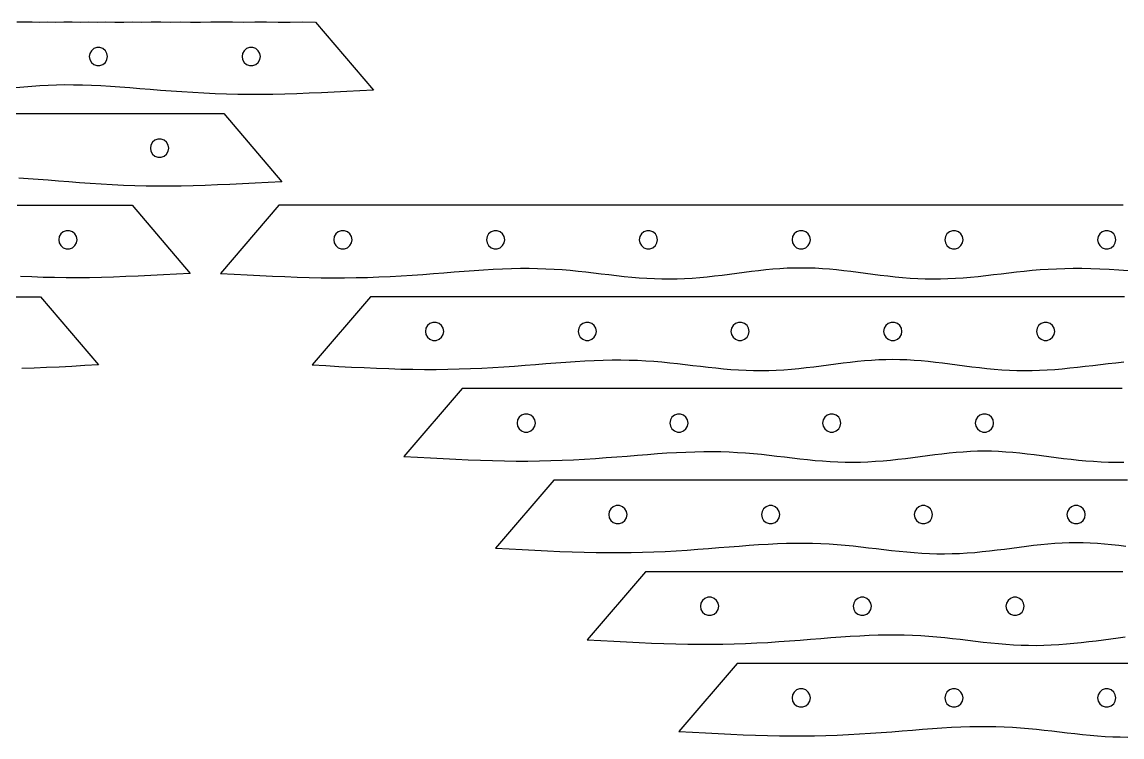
# Model space of a CAD drawing. Header units: metres. Extents: x 28 to 1492, y 12 to 1398.
# Drawn here: x 895 to 1255, y 12.2 to 246.3 of the extents above; entities that cross this region are included whole.
import ezdxf

# ---------------------------------------------------------------- set-up
doc = ezdxf.new("R2010")
doc.units = ezdxf.units.M

msp = doc.modelspace()

# ---------------------------------------------------------------- linework, layer by layer
for points in [[(893.3, 246.31), (895.79, 246.31), (898.32, 246.31), (900.87, 246.3), (903.46, 246.31), (906.07, 246.3), (908.72, 246.31), (911.4, 246.31), (914.11, 246.3), (916.87, 246.31), (919.66, 246.3), (922.49, 246.31), (925.36, 246.3), (928.28, 246.3), (931.24, 246.31), (934.25, 246.3), (937.31, 246.31), (940.43, 246.31), (943.59, 246.3), (946.82, 246.31), (950.1, 246.3), (953.44, 246.3), (956.85, 246.31), (960.33, 246.31), (963.88, 246.31), (967.5, 246.3), (971.2, 246.31), (974.98, 246.31), (978.85, 246.3), (982.8, 246.3), (986.85, 246.31), (991, 246.3), (1010, 224)], [(923, 235), (922.81, 236.02), (922.29, 236.92), (921.5, 237.59), (920.52, 237.95), (919.48, 237.95), (918.51, 237.59), (917.71, 236.92), (917.19, 236.02), (917, 235), (917.19, 233.98), (917.71, 233.08), (918.5, 232.41), (919.48, 232.05), (920.52, 232.05), (921.5, 232.41), (922.29, 233.08), (922.81, 233.98), (923, 235)], [(973, 235), (972.81, 236.02), (972.29, 236.92), (971.5, 237.59), (970.52, 237.95), (969.48, 237.95), (968.51, 237.59), (967.71, 236.92), (967.19, 236.02), (967, 235), (967.19, 233.98), (967.71, 233.08), (968.5, 232.41), (969.48, 232.05), (970.52, 232.05), (971.5, 232.41), (972.29, 233.08), (972.81, 233.98), (973, 235)], [(1010, 224), (1005.61, 223.78), (1001.33, 223.55), (997.13, 223.33), (993.01, 223.13), (988.95, 222.95), (984.95, 222.8), (981.01, 222.68), (977.11, 222.59), (973.25, 222.55), (969.43, 222.55), (965.65, 222.6), (961.91, 222.69), (958.2, 222.82), (954.54, 222.98), (950.92, 223.18), (947.35, 223.41), (943.83, 223.66), (940.36, 223.93), (936.95, 224.2), (933.59, 224.47), (930.3, 224.73), (927.07, 224.97), (923.91, 225.19), (920.81, 225.37), (917.77, 225.51), (914.8, 225.62), (911.9, 225.67), (909.05, 225.68), (906.26, 225.63), (903.52, 225.54), (900.83, 225.4), (898.18, 225.22), (895.57, 225), (892.99, 224.75)], [(892.49, 216.31), (895.36, 216.3), (898.28, 216.3), (901.24, 216.31), (904.25, 216.3), (907.31, 216.31), (910.43, 216.31), (913.59, 216.3), (916.82, 216.31), (920.1, 216.3), (923.44, 216.3), (926.85, 216.31), (930.33, 216.31), (933.88, 216.31), (937.5, 216.3), (941.2, 216.31), (944.98, 216.31), (948.85, 216.3), (952.8, 216.3), (956.85, 216.31), (961, 216.3), (980, 194)], [(943, 205), (942.81, 206.02), (942.29, 206.92), (941.5, 207.59), (940.52, 207.95), (939.48, 207.95), (938.51, 207.59), (937.71, 206.92), (937.19, 206.02), (937, 205), (937.19, 203.98), (937.71, 203.08), (938.5, 202.41), (939.48, 202.05), (940.52, 202.05), (941.5, 202.41), (942.29, 203.08), (942.81, 203.98), (943, 205)], [(980, 194), (975.61, 193.78), (971.33, 193.55), (967.13, 193.33), (963.01, 193.13), (958.95, 192.95), (954.95, 192.8), (951.01, 192.68), (947.11, 192.59), (943.25, 192.55), (939.43, 192.55), (935.65, 192.6), (931.91, 192.69), (928.2, 192.82), (924.54, 192.98), (920.92, 193.18), (917.35, 193.41), (913.83, 193.66), (910.36, 193.93), (906.95, 194.2), (903.59, 194.47), (900.3, 194.73), (897.07, 194.97), (893.91, 195.19)], [(893.44, 186.3), (896.85, 186.31), (900.33, 186.31), (903.88, 186.31), (907.5, 186.3), (911.2, 186.31), (914.98, 186.31), (918.85, 186.3), (922.8, 186.3), (926.85, 186.31), (931, 186.3), (950, 164)], [(1255.36, 186.31), (1252.49, 186.31), (1249.66, 186.31), (1246.87, 186.31), (1244.11, 186.31), (1241.4, 186.3), (1238.72, 186.3), (1236.07, 186.31), (1233.46, 186.31), (1230.87, 186.31), (1228.32, 186.31), (1225.79, 186.31), (1223.3, 186.31), (1220.83, 186.31), (1218.38, 186.31), (1215.96, 186.31), (1213.56, 186.3), (1211.18, 186.31), (1208.82, 186.31), (1206.49, 186.31), (1204.17, 186.3), (1201.87, 186.31), (1199.58, 186.3), (1197.32, 186.31), (1195.07, 186.31), (1192.83, 186.31), (1190.6, 186.31), (1188.39, 186.3), (1186.2, 186.31), (1184.01, 186.31), (1181.83, 186.31), (1179.67, 186.3), (1177.51, 186.31), (1175.36, 186.31), (1173.22, 186.31), (1171.09, 186.3), (1168.96, 186.3), (1166.84, 186.31), (1164.72, 186.31), (1162.61, 186.31), (1160.5, 186.3), (1158.4, 186.3), (1156.29, 186.31), (1154.19, 186.31), (1152.09, 186.31), (1150, 186.3), (1147.91, 186.31), (1145.81, 186.31), (1143.71, 186.3), (1141.6, 186.3), (1139.5, 186.3), (1137.39, 186.31), (1135.28, 186.31), (1133.16, 186.31), (1131.04, 186.3), (1128.91, 186.3), (1126.78, 186.31), (1124.64, 186.31), (1122.49, 186.31), (1120.33, 186.31), (1118.17, 186.31), (1115.99, 186.3), (1113.8, 186.31), (1111.61, 186.31), (1109.4, 186.31), (1107.17, 186.3), (1104.93, 186.31), (1102.68, 186.3), (1100.42, 186.3), (1098.13, 186.31), (1095.83, 186.31), (1093.51, 186.31), (1091.18, 186.3), (1088.82, 186.31), (1086.44, 186.31), (1084.04, 186.31), (1081.62, 186.31), (1079.17, 186.31), (1076.7, 186.31), (1074.21, 186.31), (1071.68, 186.31), (1069.13, 186.3), (1066.54, 186.31), (1063.93, 186.3), (1061.28, 186.31), (1058.6, 186.31), (1055.89, 186.3), (1053.13, 186.31), (1050.34, 186.3), (1047.51, 186.31), (1044.64, 186.3), (1041.72, 186.3), (1038.76, 186.31), (1035.75, 186.3), (1032.69, 186.31), (1029.57, 186.31), (1026.41, 186.3), (1023.18, 186.31), (1019.9, 186.3), (1016.56, 186.3), (1013.15, 186.31), (1009.67, 186.31), (1006.12, 186.31), (1002.5, 186.3), (998.8, 186.31), (995.02, 186.31), (991.15, 186.3), (987.2, 186.3), (983.15, 186.31), (979, 186.3), (960, 164)], [(913, 175), (912.81, 176.02), (912.29, 176.92), (911.5, 177.59), (910.52, 177.95), (909.48, 177.95), (908.51, 177.59), (907.71, 176.92), (907.19, 176.02), (907, 175), (907.19, 173.98), (907.71, 173.08), (908.5, 172.41), (909.48, 172.05), (910.52, 172.05), (911.5, 172.41), (912.29, 173.08), (912.81, 173.98), (913, 175)], [(1003, 175), (1002.81, 176.02), (1002.29, 176.92), (1001.5, 177.59), (1000.52, 177.95), (999.48, 177.95), (998.51, 177.59), (997.71, 176.92), (997.19, 176.02), (997, 175), (997.19, 173.98), (997.71, 173.08), (998.5, 172.41), (999.48, 172.05), (1000.52, 172.05), (1001.5, 172.41), (1002.29, 173.08), (1002.81, 173.98), (1003, 175)], [(1053, 175), (1052.81, 176.02), (1052.29, 176.92), (1051.5, 177.59), (1050.52, 177.95), (1049.48, 177.95), (1048.51, 177.59), (1047.71, 176.92), (1047.19, 176.02), (1047, 175), (1047.19, 173.98), (1047.71, 173.08), (1048.5, 172.41), (1049.48, 172.05), (1050.52, 172.05), (1051.5, 172.41), (1052.29, 173.08), (1052.81, 173.98), (1053, 175)], [(1103, 175), (1102.81, 176.02), (1102.29, 176.92), (1101.5, 177.59), (1100.52, 177.95), (1099.48, 177.95), (1098.51, 177.59), (1097.71, 176.92), (1097.19, 176.02), (1097, 175), (1097.19, 173.98), (1097.71, 173.08), (1098.5, 172.41), (1099.48, 172.05), (1100.52, 172.05), (1101.5, 172.41), (1102.29, 173.08), (1102.81, 173.98), (1103, 175)], [(1153, 175), (1152.81, 176.02), (1152.29, 176.92), (1151.5, 177.59), (1150.52, 177.95), (1149.48, 177.95), (1148.51, 177.59), (1147.71, 176.92), (1147.19, 176.02), (1147, 175), (1147.19, 173.98), (1147.71, 173.08), (1148.5, 172.41), (1149.48, 172.05), (1150.52, 172.05), (1151.5, 172.41), (1152.29, 173.08), (1152.81, 173.98), (1153, 175)], [(1203, 175), (1202.81, 176.02), (1202.29, 176.92), (1201.5, 177.59), (1200.52, 177.95), (1199.48, 177.95), (1198.51, 177.59), (1197.71, 176.92), (1197.19, 176.02), (1197, 175), (1197.19, 173.98), (1197.71, 173.08), (1198.5, 172.41), (1199.48, 172.05), (1200.52, 172.05), (1201.5, 172.41), (1202.29, 173.08), (1202.81, 173.98), (1203, 175)], [(1253, 175), (1252.81, 176.02), (1252.29, 176.92), (1251.5, 177.59), (1250.52, 177.95), (1249.48, 177.95), (1248.51, 177.59), (1247.71, 176.92), (1247.19, 176.02), (1247, 175), (1247.19, 173.98), (1247.71, 173.08), (1248.5, 172.41), (1249.48, 172.05), (1250.52, 172.05), (1251.5, 172.41), (1252.29, 173.08), (1252.81, 173.98), (1253, 175)], [(960, 164), (964.39, 163.78), (968.67, 163.55), (972.87, 163.33), (976.99, 163.13), (981.05, 162.95), (985.05, 162.8), (988.99, 162.68), (992.89, 162.59), (996.75, 162.55), (1000.57, 162.55), (1004.35, 162.6), (1008.09, 162.69), (1011.8, 162.82), (1015.46, 162.98), (1019.08, 163.18), (1022.65, 163.41), (1026.17, 163.66), (1029.64, 163.93), (1033.05, 164.2), (1036.41, 164.47), (1039.7, 164.73), (1042.93, 164.97), (1046.09, 165.19), (1049.19, 165.37), (1052.23, 165.51), (1055.2, 165.62), (1058.1, 165.67), (1060.95, 165.68), (1063.74, 165.63), (1066.48, 165.54), (1069.17, 165.4), (1071.82, 165.22), (1074.43, 165), (1077.01, 164.75), (1079.56, 164.47), (1082.08, 164.18), (1084.6, 163.88), (1087.09, 163.58), (1089.58, 163.29), (1092.06, 163.02), (1094.54, 162.77), (1097.02, 162.57), (1099.49, 162.4), (1101.97, 162.28), (1104.45, 162.21), (1106.92, 162.19), (1109.4, 162.23), (1111.87, 162.32), (1114.34, 162.46), (1116.8, 162.65), (1119.25, 162.88), (1121.69, 163.14), (1124.12, 163.43), (1126.54, 163.73), (1128.94, 164.05), (1131.33, 164.37), (1133.7, 164.67), (1136.06, 164.96), (1138.41, 165.22), (1140.74, 165.44), (1143.07, 165.62), (1145.38, 165.76), (1147.7, 165.84), (1150, 165.86), (1152.3, 165.84), (1154.62, 165.76), (1156.93, 165.62), (1159.26, 165.44), (1161.59, 165.22), (1163.94, 164.96), (1166.3, 164.67), (1168.67, 164.37), (1171.06, 164.05), (1173.46, 163.73), (1175.88, 163.43), (1178.31, 163.14), (1180.75, 162.88), (1183.2, 162.65), (1185.66, 162.46), (1188.13, 162.32), (1190.6, 162.23), (1193.08, 162.19), (1195.55, 162.21), (1198.03, 162.28), (1200.51, 162.4), (1202.98, 162.57), (1205.46, 162.77), (1207.94, 163.02), (1210.42, 163.29), (1212.91, 163.58), (1215.4, 163.88), (1217.92, 164.18), (1220.44, 164.47), (1222.99, 164.75), (1225.57, 165), (1228.18, 165.22), (1230.83, 165.4), (1233.52, 165.54), (1236.26, 165.63), (1239.05, 165.68), (1241.9, 165.67), (1244.8, 165.62), (1247.77, 165.51), (1250.81, 165.37), (1253.91, 165.19), (1257.07, 164.97)], [(950, 164), (945.61, 163.78), (941.33, 163.55), (937.13, 163.33), (933.01, 163.13), (928.95, 162.95), (924.95, 162.8), (921.01, 162.68), (917.11, 162.59), (913.25, 162.55), (909.43, 162.55), (905.65, 162.6), (901.91, 162.69), (898.2, 162.82), (894.54, 162.98)], [(892.8, 156.3), (896.85, 156.31), (901, 156.3), (920, 134)], [(1255.79, 156.31), (1253.3, 156.31), (1250.83, 156.31), (1248.38, 156.31), (1245.96, 156.31), (1243.56, 156.3), (1241.18, 156.31), (1238.82, 156.31), (1236.49, 156.31), (1234.17, 156.3), (1231.87, 156.31), (1229.58, 156.3), (1227.32, 156.31), (1225.07, 156.31), (1222.83, 156.31), (1220.6, 156.31), (1218.39, 156.3), (1216.2, 156.31), (1214.01, 156.31), (1211.83, 156.31), (1209.67, 156.3), (1207.51, 156.31), (1205.36, 156.31), (1203.22, 156.31), (1201.09, 156.3), (1198.96, 156.3), (1196.84, 156.31), (1194.72, 156.31), (1192.61, 156.31), (1190.5, 156.3), (1188.4, 156.3), (1186.29, 156.31), (1184.19, 156.31), (1182.09, 156.31), (1180, 156.3), (1177.91, 156.31), (1175.81, 156.31), (1173.71, 156.3), (1171.6, 156.3), (1169.5, 156.3), (1167.39, 156.31), (1165.28, 156.31), (1163.16, 156.31), (1161.04, 156.3), (1158.91, 156.3), (1156.78, 156.31), (1154.64, 156.31), (1152.49, 156.31), (1150.33, 156.31), (1148.17, 156.31), (1145.99, 156.3), (1143.8, 156.31), (1141.61, 156.31), (1139.4, 156.31), (1137.17, 156.3), (1134.93, 156.31), (1132.68, 156.3), (1130.42, 156.3), (1128.13, 156.31), (1125.83, 156.31), (1123.51, 156.31), (1121.18, 156.3), (1118.82, 156.31), (1116.44, 156.31), (1114.04, 156.31), (1111.62, 156.31), (1109.17, 156.31), (1106.7, 156.31), (1104.21, 156.31), (1101.68, 156.31), (1099.13, 156.3), (1096.54, 156.31), (1093.93, 156.3), (1091.28, 156.31), (1088.6, 156.31), (1085.89, 156.3), (1083.13, 156.31), (1080.34, 156.3), (1077.51, 156.31), (1074.64, 156.3), (1071.72, 156.3), (1068.76, 156.31), (1065.75, 156.3), (1062.69, 156.31), (1059.57, 156.31), (1056.41, 156.3), (1053.18, 156.31), (1049.9, 156.3), (1046.56, 156.3), (1043.15, 156.31), (1039.67, 156.31), (1036.12, 156.31), (1032.5, 156.3), (1028.8, 156.31), (1025.02, 156.31), (1021.15, 156.3), (1017.2, 156.3), (1013.15, 156.31), (1009, 156.3), (990, 134)], [(1033, 145), (1032.81, 146.02), (1032.29, 146.92), (1031.5, 147.59), (1030.52, 147.95), (1029.48, 147.95), (1028.51, 147.59), (1027.71, 146.92), (1027.19, 146.02), (1027, 145), (1027.19, 143.98), (1027.71, 143.08), (1028.5, 142.41), (1029.48, 142.05), (1030.52, 142.05), (1031.5, 142.41), (1032.29, 143.08), (1032.81, 143.98), (1033, 145)], [(1083, 145), (1082.81, 146.02), (1082.29, 146.92), (1081.5, 147.59), (1080.52, 147.95), (1079.48, 147.95), (1078.51, 147.59), (1077.71, 146.92), (1077.19, 146.02), (1077, 145), (1077.19, 143.98), (1077.71, 143.08), (1078.5, 142.41), (1079.48, 142.05), (1080.52, 142.05), (1081.5, 142.41), (1082.29, 143.08), (1082.81, 143.98), (1083, 145)], [(1133, 145), (1132.81, 146.02), (1132.29, 146.92), (1131.5, 147.59), (1130.52, 147.95), (1129.48, 147.95), (1128.51, 147.59), (1127.71, 146.92), (1127.19, 146.02), (1127, 145), (1127.19, 143.98), (1127.71, 143.08), (1128.5, 142.41), (1129.48, 142.05), (1130.52, 142.05), (1131.5, 142.41), (1132.29, 143.08), (1132.81, 143.98), (1133, 145)], [(1183, 145), (1182.81, 146.02), (1182.29, 146.92), (1181.5, 147.59), (1180.52, 147.95), (1179.48, 147.95), (1178.51, 147.59), (1177.71, 146.92), (1177.19, 146.02), (1177, 145), (1177.19, 143.98), (1177.71, 143.08), (1178.5, 142.41), (1179.48, 142.05), (1180.52, 142.05), (1181.5, 142.41), (1182.29, 143.08), (1182.81, 143.98), (1183, 145)], [(1233, 145), (1232.81, 146.02), (1232.29, 146.92), (1231.5, 147.59), (1230.52, 147.95), (1229.48, 147.95), (1228.51, 147.59), (1227.71, 146.92), (1227.19, 146.02), (1227, 145), (1227.19, 143.98), (1227.71, 143.08), (1228.5, 142.41), (1229.48, 142.05), (1230.52, 142.05), (1231.5, 142.41), (1232.29, 143.08), (1232.81, 143.98), (1233, 145)], [(920, 134), (915.61, 133.78), (911.33, 133.55), (907.13, 133.33), (903.01, 133.13), (898.95, 132.95), (894.95, 132.8)], [(990, 134), (994.39, 133.78), (998.67, 133.55), (1002.87, 133.33), (1006.99, 133.13), (1011.05, 132.95), (1015.05, 132.8), (1018.99, 132.68), (1022.89, 132.59), (1026.75, 132.55), (1030.57, 132.55), (1034.35, 132.6), (1038.09, 132.69), (1041.8, 132.82), (1045.46, 132.98), (1049.08, 133.18), (1052.65, 133.41), (1056.17, 133.66), (1059.64, 133.93), (1063.05, 134.2), (1066.41, 134.47), (1069.7, 134.73), (1072.93, 134.97), (1076.09, 135.19), (1079.19, 135.37), (1082.23, 135.51), (1085.2, 135.62), (1088.1, 135.67), (1090.95, 135.68), (1093.74, 135.63), (1096.48, 135.54), (1099.17, 135.4), (1101.82, 135.22), (1104.43, 135), (1107.01, 134.75), (1109.56, 134.47), (1112.08, 134.18), (1114.6, 133.88), (1117.09, 133.58), (1119.58, 133.29), (1122.06, 133.02), (1124.54, 132.77), (1127.02, 132.57), (1129.49, 132.4), (1131.97, 132.28), (1134.45, 132.21), (1136.92, 132.19), (1139.4, 132.23), (1141.87, 132.32), (1144.34, 132.46), (1146.8, 132.65), (1149.25, 132.88), (1151.69, 133.14), (1154.12, 133.43), (1156.54, 133.73), (1158.94, 134.05), (1161.33, 134.37), (1163.7, 134.67), (1166.06, 134.96), (1168.41, 135.22), (1170.74, 135.44), (1173.07, 135.62), (1175.38, 135.76), (1177.7, 135.84), (1180, 135.86), (1182.3, 135.84), (1184.62, 135.76), (1186.93, 135.62), (1189.26, 135.44), (1191.59, 135.22), (1193.94, 134.96), (1196.3, 134.67), (1198.67, 134.37), (1201.06, 134.05), (1203.46, 133.73), (1205.88, 133.43), (1208.31, 133.14), (1210.75, 132.88), (1213.2, 132.65), (1215.66, 132.46), (1218.13, 132.32), (1220.6, 132.23), (1223.08, 132.19), (1225.55, 132.21), (1228.03, 132.28), (1230.51, 132.4), (1232.98, 132.57), (1235.46, 132.77), (1237.94, 133.02), (1240.42, 133.29), (1242.91, 133.58), (1245.4, 133.88), (1247.92, 134.18), (1250.44, 134.47), (1252.99, 134.75), (1255.57, 135)], [(1255.07, 126.31), (1252.83, 126.31), (1250.6, 126.31), (1248.39, 126.3), (1246.2, 126.31), (1244.01, 126.31), (1241.83, 126.31), (1239.67, 126.3), (1237.51, 126.31), (1235.36, 126.31), (1233.22, 126.31), (1231.09, 126.3), (1228.96, 126.3), (1226.84, 126.31), (1224.72, 126.31), (1222.61, 126.31), (1220.5, 126.3), (1218.4, 126.3), (1216.29, 126.31), (1214.19, 126.31), (1212.09, 126.31), (1210, 126.3), (1207.91, 126.31), (1205.81, 126.31), (1203.71, 126.3), (1201.6, 126.3), (1199.5, 126.3), (1197.39, 126.31), (1195.28, 126.31), (1193.16, 126.31), (1191.04, 126.3), (1188.91, 126.3), (1186.78, 126.31), (1184.64, 126.31), (1182.49, 126.31), (1180.33, 126.31), (1178.17, 126.31), (1175.99, 126.3), (1173.8, 126.31), (1171.61, 126.31), (1169.4, 126.31), (1167.17, 126.3), (1164.93, 126.31), (1162.68, 126.3), (1160.42, 126.3), (1158.13, 126.31), (1155.83, 126.31), (1153.51, 126.31), (1151.18, 126.3), (1148.82, 126.31), (1146.44, 126.31), (1144.04, 126.31), (1141.62, 126.31), (1139.17, 126.31), (1136.7, 126.31), (1134.21, 126.31), (1131.68, 126.31), (1129.13, 126.3), (1126.54, 126.31), (1123.93, 126.3), (1121.28, 126.31), (1118.6, 126.31), (1115.89, 126.3), (1113.13, 126.31), (1110.34, 126.3), (1107.51, 126.31), (1104.64, 126.3), (1101.72, 126.3), (1098.76, 126.31), (1095.75, 126.3), (1092.69, 126.31), (1089.57, 126.31), (1086.41, 126.3), (1083.18, 126.31), (1079.9, 126.3), (1076.56, 126.3), (1073.15, 126.31), (1069.67, 126.31), (1066.12, 126.31), (1062.5, 126.3), (1058.8, 126.31), (1055.02, 126.31), (1051.15, 126.3), (1047.2, 126.3), (1043.15, 126.31), (1039, 126.3), (1020, 104)], [(1063, 115), (1062.81, 116.02), (1062.29, 116.92), (1061.5, 117.59), (1060.52, 117.95), (1059.48, 117.95), (1058.51, 117.59), (1057.71, 116.92), (1057.19, 116.02), (1057, 115), (1057.19, 113.98), (1057.71, 113.08), (1058.5, 112.41), (1059.48, 112.05), (1060.52, 112.05), (1061.5, 112.41), (1062.29, 113.08), (1062.81, 113.98), (1063, 115)], [(1113, 115), (1112.81, 116.02), (1112.29, 116.92), (1111.5, 117.59), (1110.52, 117.95), (1109.48, 117.95), (1108.51, 117.59), (1107.71, 116.92), (1107.19, 116.02), (1107, 115), (1107.19, 113.98), (1107.71, 113.08), (1108.5, 112.41), (1109.48, 112.05), (1110.52, 112.05), (1111.5, 112.41), (1112.29, 113.08), (1112.81, 113.98), (1113, 115)], [(1163, 115), (1162.81, 116.02), (1162.29, 116.92), (1161.5, 117.59), (1160.52, 117.95), (1159.48, 117.95), (1158.51, 117.59), (1157.71, 116.92), (1157.19, 116.02), (1157, 115), (1157.19, 113.98), (1157.71, 113.08), (1158.5, 112.41), (1159.48, 112.05), (1160.52, 112.05), (1161.5, 112.41), (1162.29, 113.08), (1162.81, 113.98), (1163, 115)], [(1213, 115), (1212.81, 116.02), (1212.29, 116.92), (1211.5, 117.59), (1210.52, 117.95), (1209.48, 117.95), (1208.51, 117.59), (1207.71, 116.92), (1207.19, 116.02), (1207, 115), (1207.19, 113.98), (1207.71, 113.08), (1208.5, 112.41), (1209.48, 112.05), (1210.52, 112.05), (1211.5, 112.41), (1212.29, 113.08), (1212.81, 113.98), (1213, 115)], [(1020, 104), (1024.39, 103.78), (1028.67, 103.55), (1032.87, 103.33), (1036.99, 103.13), (1041.05, 102.95), (1045.05, 102.8), (1048.99, 102.68), (1052.89, 102.59), (1056.75, 102.55), (1060.57, 102.55), (1064.35, 102.6), (1068.09, 102.69), (1071.8, 102.82), (1075.46, 102.98), (1079.08, 103.18), (1082.65, 103.41), (1086.17, 103.66), (1089.64, 103.93), (1093.05, 104.2), (1096.41, 104.47), (1099.7, 104.73), (1102.93, 104.97), (1106.09, 105.19), (1109.19, 105.37), (1112.23, 105.51), (1115.2, 105.62), (1118.1, 105.67), (1120.95, 105.68), (1123.74, 105.63), (1126.48, 105.54), (1129.17, 105.4), (1131.82, 105.22), (1134.43, 105), (1137.01, 104.75), (1139.56, 104.47), (1142.08, 104.18), (1144.6, 103.88), (1147.09, 103.58), (1149.58, 103.29), (1152.06, 103.02), (1154.54, 102.77), (1157.02, 102.57), (1159.49, 102.4), (1161.97, 102.28), (1164.45, 102.21), (1166.92, 102.19), (1169.4, 102.23), (1171.87, 102.32), (1174.34, 102.46), (1176.8, 102.65), (1179.25, 102.88), (1181.69, 103.14), (1184.12, 103.43), (1186.54, 103.73), (1188.94, 104.05), (1191.33, 104.37), (1193.7, 104.67), (1196.06, 104.96), (1198.41, 105.22), (1200.74, 105.44), (1203.07, 105.62), (1205.38, 105.76), (1207.7, 105.84), (1210, 105.86), (1212.3, 105.84), (1214.62, 105.76), (1216.93, 105.62), (1219.26, 105.44), (1221.59, 105.22), (1223.94, 104.96), (1226.3, 104.67), (1228.67, 104.37), (1231.06, 104.05), (1233.46, 103.73), (1235.88, 103.43), (1238.31, 103.14), (1240.75, 102.88), (1243.2, 102.65), (1245.66, 102.46), (1248.13, 102.32), (1250.6, 102.23), (1253.08, 102.19), (1255.55, 102.21)], [(1256.84, 96.31), (1254.72, 96.31), (1252.61, 96.31), (1250.5, 96.3), (1248.4, 96.3), (1246.29, 96.31), (1244.19, 96.31), (1242.09, 96.31), (1240, 96.3), (1237.91, 96.31), (1235.81, 96.31), (1233.71, 96.3), (1231.6, 96.3), (1229.5, 96.3), (1227.39, 96.31), (1225.28, 96.31), (1223.16, 96.31), (1221.04, 96.3), (1218.91, 96.3), (1216.78, 96.31), (1214.64, 96.31), (1212.49, 96.31), (1210.33, 96.31), (1208.17, 96.31), (1205.99, 96.3), (1203.8, 96.31), (1201.61, 96.31), (1199.4, 96.31), (1197.17, 96.3), (1194.93, 96.31), (1192.68, 96.3), (1190.42, 96.3), (1188.13, 96.31), (1185.83, 96.31), (1183.51, 96.31), (1181.18, 96.3), (1178.82, 96.31), (1176.44, 96.31), (1174.04, 96.31), (1171.62, 96.31), (1169.17, 96.31), (1166.7, 96.31), (1164.21, 96.31), (1161.68, 96.31), (1159.13, 96.3), (1156.54, 96.31), (1153.93, 96.3), (1151.28, 96.31), (1148.6, 96.31), (1145.89, 96.3), (1143.13, 96.31), (1140.34, 96.3), (1137.51, 96.31), (1134.64, 96.3), (1131.72, 96.3), (1128.76, 96.31), (1125.75, 96.3), (1122.69, 96.31), (1119.57, 96.31), (1116.41, 96.3), (1113.18, 96.31), (1109.9, 96.3), (1106.56, 96.3), (1103.15, 96.31), (1099.67, 96.31), (1096.12, 96.31), (1092.5, 96.3), (1088.8, 96.31), (1085.02, 96.31), (1081.15, 96.3), (1077.2, 96.3), (1073.15, 96.31), (1069, 96.3), (1050, 74)], [(1093, 85), (1092.81, 86.02), (1092.29, 86.92), (1091.5, 87.59), (1090.52, 87.95), (1089.48, 87.95), (1088.51, 87.59), (1087.71, 86.92), (1087.19, 86.02), (1087, 85), (1087.19, 83.98), (1087.71, 83.08), (1088.5, 82.41), (1089.48, 82.05), (1090.52, 82.05), (1091.5, 82.41), (1092.29, 83.08), (1092.81, 83.98), (1093, 85)], [(1143, 85), (1142.81, 86.02), (1142.29, 86.92), (1141.5, 87.59), (1140.52, 87.95), (1139.48, 87.95), (1138.51, 87.59), (1137.71, 86.92), (1137.19, 86.02), (1137, 85), (1137.19, 83.98), (1137.71, 83.08), (1138.5, 82.41), (1139.48, 82.05), (1140.52, 82.05), (1141.5, 82.41), (1142.29, 83.08), (1142.81, 83.98), (1143, 85)], [(1193, 85), (1192.81, 86.02), (1192.29, 86.92), (1191.5, 87.59), (1190.52, 87.95), (1189.48, 87.95), (1188.51, 87.59), (1187.71, 86.92), (1187.19, 86.02), (1187, 85), (1187.19, 83.98), (1187.71, 83.08), (1188.5, 82.41), (1189.48, 82.05), (1190.52, 82.05), (1191.5, 82.41), (1192.29, 83.08), (1192.81, 83.98), (1193, 85)], [(1243, 85), (1242.81, 86.02), (1242.29, 86.92), (1241.5, 87.59), (1240.52, 87.95), (1239.48, 87.95), (1238.51, 87.59), (1237.71, 86.92), (1237.19, 86.02), (1237, 85), (1237.19, 83.98), (1237.71, 83.08), (1238.5, 82.41), (1239.48, 82.05), (1240.52, 82.05), (1241.5, 82.41), (1242.29, 83.08), (1242.81, 83.98), (1243, 85)], [(1050, 74), (1054.39, 73.78), (1058.67, 73.55), (1062.87, 73.33), (1066.99, 73.13), (1071.05, 72.95), (1075.05, 72.8), (1078.99, 72.68), (1082.89, 72.59), (1086.75, 72.55), (1090.57, 72.55), (1094.35, 72.6), (1098.09, 72.69), (1101.8, 72.82), (1105.46, 72.98), (1109.08, 73.18), (1112.65, 73.41), (1116.17, 73.66), (1119.64, 73.93), (1123.05, 74.2), (1126.41, 74.47), (1129.7, 74.73), (1132.93, 74.97), (1136.09, 75.19), (1139.19, 75.37), (1142.23, 75.51), (1145.2, 75.62), (1148.1, 75.67), (1150.95, 75.68), (1153.74, 75.63), (1156.48, 75.54), (1159.17, 75.4), (1161.82, 75.22), (1164.43, 75), (1167.01, 74.75), (1169.56, 74.47), (1172.08, 74.18), (1174.6, 73.88), (1177.09, 73.58), (1179.58, 73.29), (1182.06, 73.02), (1184.54, 72.77), (1187.02, 72.57), (1189.49, 72.4), (1191.97, 72.28), (1194.45, 72.21), (1196.92, 72.19), (1199.4, 72.23), (1201.87, 72.32), (1204.34, 72.46), (1206.8, 72.65), (1209.25, 72.88), (1211.69, 73.14), (1214.12, 73.43), (1216.54, 73.73), (1218.94, 74.05), (1221.33, 74.37), (1223.7, 74.67), (1226.06, 74.96), (1228.41, 75.22), (1230.74, 75.44), (1233.07, 75.62), (1235.38, 75.76), (1237.7, 75.84), (1240, 75.86), (1242.3, 75.84), (1244.62, 75.76), (1246.93, 75.62), (1249.26, 75.44), (1251.59, 75.22), (1253.94, 74.96), (1256.3, 74.67)], [(1255.28, 66.31), (1253.16, 66.31), (1251.04, 66.3), (1248.91, 66.3), (1246.78, 66.31), (1244.64, 66.31), (1242.49, 66.31), (1240.33, 66.31), (1238.17, 66.31), (1235.99, 66.3), (1233.8, 66.31), (1231.61, 66.31), (1229.4, 66.31), (1227.17, 66.3), (1224.93, 66.31), (1222.68, 66.3), (1220.42, 66.3), (1218.13, 66.31), (1215.83, 66.31), (1213.51, 66.31), (1211.18, 66.3), (1208.82, 66.31), (1206.44, 66.31), (1204.04, 66.31), (1201.62, 66.31), (1199.17, 66.31), (1196.7, 66.31), (1194.21, 66.31), (1191.68, 66.31), (1189.13, 66.3), (1186.54, 66.31), (1183.93, 66.3), (1181.28, 66.31), (1178.6, 66.31), (1175.89, 66.3), (1173.13, 66.31), (1170.34, 66.3), (1167.51, 66.31), (1164.64, 66.3), (1161.72, 66.3), (1158.76, 66.31), (1155.75, 66.3), (1152.69, 66.31), (1149.57, 66.31), (1146.41, 66.3), (1143.18, 66.31), (1139.9, 66.3), (1136.56, 66.3), (1133.15, 66.31), (1129.67, 66.31), (1126.12, 66.31), (1122.5, 66.3), (1118.8, 66.31), (1115.02, 66.31), (1111.15, 66.3), (1107.2, 66.3), (1103.15, 66.31), (1099, 66.3), (1080, 44)], [(1123, 55), (1122.81, 56.02), (1122.29, 56.92), (1121.5, 57.59), (1120.52, 57.95), (1119.48, 57.95), (1118.51, 57.59), (1117.71, 56.92), (1117.19, 56.02), (1117, 55), (1117.19, 53.98), (1117.71, 53.08), (1118.5, 52.41), (1119.48, 52.05), (1120.52, 52.05), (1121.5, 52.41), (1122.29, 53.08), (1122.81, 53.98), (1123, 55)], [(1173, 55), (1172.81, 56.02), (1172.29, 56.92), (1171.5, 57.59), (1170.52, 57.95), (1169.48, 57.95), (1168.51, 57.59), (1167.71, 56.92), (1167.19, 56.02), (1167, 55), (1167.19, 53.98), (1167.71, 53.08), (1168.5, 52.41), (1169.48, 52.05), (1170.52, 52.05), (1171.5, 52.41), (1172.29, 53.08), (1172.81, 53.98), (1173, 55)], [(1223, 55), (1222.81, 56.02), (1222.29, 56.92), (1221.5, 57.59), (1220.52, 57.95), (1219.48, 57.95), (1218.51, 57.59), (1217.71, 56.92), (1217.19, 56.02), (1217, 55), (1217.19, 53.98), (1217.71, 53.08), (1218.5, 52.41), (1219.48, 52.05), (1220.52, 52.05), (1221.5, 52.41), (1222.29, 53.08), (1222.81, 53.98), (1223, 55)], [(1080, 44), (1084.39, 43.78), (1088.67, 43.55), (1092.87, 43.33), (1096.99, 43.13), (1101.05, 42.95), (1105.05, 42.8), (1108.99, 42.68), (1112.89, 42.59), (1116.75, 42.55), (1120.57, 42.55), (1124.35, 42.6), (1128.09, 42.69), (1131.8, 42.82), (1135.46, 42.98), (1139.08, 43.18), (1142.65, 43.41), (1146.17, 43.66), (1149.64, 43.93), (1153.05, 44.2), (1156.41, 44.47), (1159.7, 44.73), (1162.93, 44.97), (1166.09, 45.19), (1169.19, 45.37), (1172.23, 45.51), (1175.2, 45.62), (1178.1, 45.67), (1180.95, 45.68), (1183.74, 45.63), (1186.48, 45.54), (1189.17, 45.4), (1191.82, 45.22), (1194.43, 45), (1197.01, 44.75), (1199.56, 44.47), (1202.08, 44.18), (1204.6, 43.88), (1207.09, 43.58), (1209.58, 43.29), (1212.06, 43.02), (1214.54, 42.77), (1217.02, 42.57), (1219.49, 42.4), (1221.97, 42.28), (1224.45, 42.21), (1226.92, 42.19), (1229.4, 42.23), (1231.87, 42.32), (1234.34, 42.46), (1236.8, 42.65), (1239.25, 42.88), (1241.69, 43.14), (1244.12, 43.43), (1246.54, 43.73), (1248.94, 44.05), (1251.33, 44.37), (1253.7, 44.67), (1256.06, 44.96)], [(1257.17, 36.3), (1254.93, 36.31), (1252.68, 36.3), (1250.42, 36.3), (1248.13, 36.31), (1245.83, 36.31), (1243.51, 36.31), (1241.18, 36.3), (1238.82, 36.31), (1236.44, 36.31), (1234.04, 36.31), (1231.62, 36.31), (1229.17, 36.31), (1226.7, 36.31), (1224.21, 36.31), (1221.68, 36.31), (1219.13, 36.3), (1216.54, 36.31), (1213.93, 36.3), (1211.28, 36.31), (1208.6, 36.31), (1205.89, 36.3), (1203.13, 36.31), (1200.34, 36.3), (1197.51, 36.31), (1194.64, 36.3), (1191.72, 36.3), (1188.76, 36.31), (1185.75, 36.3), (1182.69, 36.31), (1179.57, 36.31), (1176.41, 36.3), (1173.18, 36.31), (1169.9, 36.3), (1166.56, 36.3), (1163.15, 36.31), (1159.67, 36.31), (1156.12, 36.31), (1152.5, 36.3), (1148.8, 36.31), (1145.02, 36.31), (1141.15, 36.3), (1137.2, 36.3), (1133.15, 36.31), (1129, 36.3), (1110, 14)], [(1153, 25), (1152.81, 26.02), (1152.29, 26.92), (1151.5, 27.59), (1150.52, 27.95), (1149.48, 27.95), (1148.51, 27.59), (1147.71, 26.92), (1147.19, 26.02), (1147, 25), (1147.19, 23.98), (1147.71, 23.08), (1148.5, 22.41), (1149.48, 22.05), (1150.52, 22.05), (1151.5, 22.41), (1152.29, 23.08), (1152.81, 23.98), (1153, 25)], [(1203, 25), (1202.81, 26.02), (1202.29, 26.92), (1201.5, 27.59), (1200.52, 27.95), (1199.48, 27.95), (1198.51, 27.59), (1197.71, 26.92), (1197.19, 26.02), (1197, 25), (1197.19, 23.98), (1197.71, 23.08), (1198.5, 22.41), (1199.48, 22.05), (1200.52, 22.05), (1201.5, 22.41), (1202.29, 23.08), (1202.81, 23.98), (1203, 25)], [(1253, 25), (1252.81, 26.02), (1252.29, 26.92), (1251.5, 27.59), (1250.52, 27.95), (1249.48, 27.95), (1248.51, 27.59), (1247.71, 26.92), (1247.19, 26.02), (1247, 25), (1247.19, 23.98), (1247.71, 23.08), (1248.5, 22.41), (1249.48, 22.05), (1250.52, 22.05), (1251.5, 22.41), (1252.29, 23.08), (1252.81, 23.98), (1253, 25)], [(1110, 14), (1114.39, 13.78), (1118.67, 13.55), (1122.87, 13.33), (1126.99, 13.13), (1131.05, 12.95), (1135.05, 12.8), (1138.99, 12.68), (1142.89, 12.59), (1146.75, 12.55), (1150.57, 12.55), (1154.35, 12.6), (1158.09, 12.69), (1161.8, 12.82), (1165.46, 12.98), (1169.08, 13.18), (1172.65, 13.41), (1176.17, 13.66), (1179.64, 13.93), (1183.05, 14.2), (1186.41, 14.47), (1189.7, 14.73), (1192.93, 14.97), (1196.09, 15.19), (1199.19, 15.37), (1202.23, 15.51), (1205.2, 15.62), (1208.1, 15.67), (1210.95, 15.68), (1213.74, 15.63), (1216.48, 15.54), (1219.17, 15.4), (1221.82, 15.22), (1224.43, 15), (1227.01, 14.75), (1229.56, 14.47), (1232.08, 14.18), (1234.6, 13.88), (1237.09, 13.58), (1239.58, 13.29), (1242.06, 13.02), (1244.54, 12.77), (1247.02, 12.57), (1249.49, 12.4), (1251.97, 12.28), (1254.45, 12.21), (1256.92, 12.19)]]:
    msp.add_lwpolyline(points)

doc.saveas('drawing.dxf')
